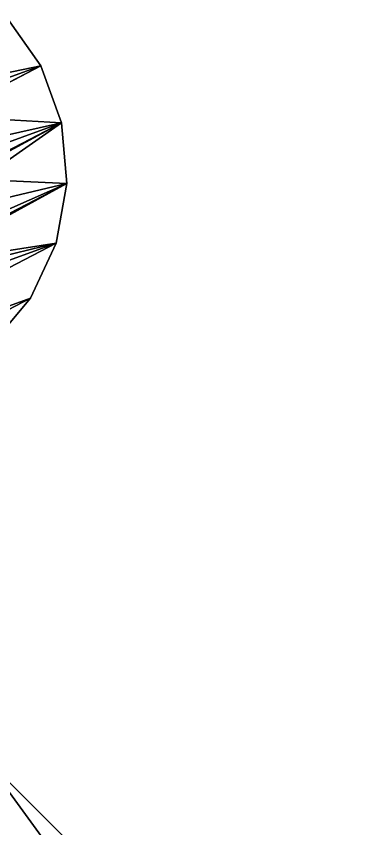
# Model space of a CAD drawing. Header units: metres. Extents: x -32 to 38.3, y -16.7 to 82.8.
# Drawn here: x -9.87 to 1.63, y 11.91 to 38.15 of the extents above; entities that cross this region are included whole.
import ezdxf

# ---------------------------------------------------------------- set-up
doc = ezdxf.new("R2010")
doc.units = ezdxf.units.M

msp = doc.modelspace()

# ---------------------------------------------------------------- linework, layer by layer
at = {"layer": 'STL2DXF'}
for points in [[(-23.059, 31.454, 5), (-10.205, 38.146, 5), (-9.081, 36.542, 5)], [(-10.205, 38.146, 7.251), (-12.786, 35.78, 7.251), (-9.081, 36.542, 7.251)], [(-10.205, 38.146, 7.251), (-9.081, 36.542, 5), (-10.205, 38.146, 5)], [(-9.081, 36.542, 5), (-10.205, 38.146, 7.251), (-9.081, 36.542, 7.251)], [(-23.059, 31.454, 5), (-9.081, 36.542, 5), (-22.39, 29.614, 5)], [(-22.39, 29.614, 5), (-9.081, 36.542, 5), (-8.412, 34.702, 5)], [(-9.081, 36.542, 7.251), (-12.786, 35.78, 7.251), (-12.188, 34.925, 7.251)], [(-9.081, 36.542, 7.251), (-12.188, 34.925, 7.251), (-8.412, 34.702, 7.251)], [(-9.081, 36.542, 7.251), (-8.412, 34.702, 5), (-9.081, 36.542, 5)], [(-8.412, 34.702, 5), (-9.081, 36.542, 7.251), (-8.412, 34.702, 7.251)], [(-8.412, 34.702, 7.251), (-12.188, 34.925, 7.251), (-11.83, 33.944, 7.251)], [(-22.39, 29.614, 5), (-8.412, 34.702, 5), (-21.266, 28.01, 5)], [(-21.266, 28.01, 5), (-8.412, 34.702, 5), (-19.766, 26.751, 5)], [(-19.766, 26.751, 5), (-8.412, 34.702, 5), (-8.241, 32.751, 5)], [(-8.412, 34.702, 7.251), (-11.83, 33.944, 7.251), (-11.739, 32.904, 7.251)], [(-8.412, 34.702, 7.251), (-11.739, 32.904, 7.251), (-8.241, 32.751, 7.251)], [(-8.412, 34.702, 7.251), (-8.241, 32.751, 5), (-8.412, 34.702, 5)], [(-8.241, 32.751, 5), (-8.412, 34.702, 7.251), (-8.241, 32.751, 7.251)], [(-8.241, 32.751, 7.251), (-11.739, 32.904, 7.251), (-11.921, 31.875, 7.251)], [(-19.766, 26.751, 5), (-8.241, 32.751, 5), (-8.581, 30.822, 5)], [(-8.241, 32.751, 7.251), (-12.362, 30.929, 7.251), (-13.033, 30.129, 7.251)], [(-8.241, 32.751, 7.251), (-13.033, 30.129, 7.251), (-8.581, 30.822, 7.251)], [(-8.241, 32.751, 7.251), (-11.921, 31.875, 7.251), (-12.362, 30.929, 7.251)], [(-8.241, 32.751, 7.251), (-8.581, 30.822, 5), (-8.241, 32.751, 5)], [(-8.581, 30.822, 5), (-8.241, 32.751, 7.251), (-8.581, 30.822, 7.251)], [(-19.766, 26.751, 5), (-8.581, 30.822, 5), (-17.991, 25.924, 5)], [(-13.889, 29.53, 7.251), (-17.991, 25.924, 7.251), (-8.581, 30.822, 7.251)], [(-8.581, 30.822, 7.251), (-17.991, 25.924, 7.251), (-9.409, 29.047, 7.251)], [(-17.991, 25.924, 5), (-8.581, 30.822, 5), (-9.409, 29.047, 5)], [(-8.581, 30.822, 7.251), (-13.033, 30.129, 7.251), (-13.889, 29.53, 7.251)], [(-8.581, 30.822, 5), (-9.409, 29.047, 7.251), (-9.409, 29.047, 5)], [(-9.409, 29.047, 7.251), (-8.581, 30.822, 5), (-8.581, 30.822, 7.251)], [(-9.409, 29.047, 7.251), (-17.991, 25.924, 7.251), (-16.063, 25.583, 7.251)], [(-17.991, 25.924, 5), (-9.409, 29.047, 5), (-16.063, 25.583, 5)], [(-9.409, 29.047, 7.251), (-16.063, 25.583, 7.251), (-10.667, 27.547, 7.251)], [(-16.063, 25.583, 5), (-9.409, 29.047, 5), (-10.667, 27.547, 5)], [(-9.409, 29.047, 5), (-10.667, 27.547, 7.251), (-10.667, 27.547, 5)], [(-10.667, 27.547, 7.251), (-9.409, 29.047, 5), (-9.409, 29.047, 7.251)], [(-10.965, 14.272, 1), (0.39, -1.325, 1), (-13.965, 13.03, 1)], [(-10.965, 14.272, 4), (0.39, -1.325, 4), (-13.965, 13.03, 4)], [(1.633, 1.675, 1), (0.39, -1.325, 1), (-10.965, 14.272, 1)], [(1.633, 1.675, 1), (-10.965, 14.272, 4), (1.633, 1.675, 4)], [(-10.965, 14.272, 4), (1.633, 1.675, 1), (-10.965, 14.272, 1)], [(1.633, 1.675, 4), (0.39, -1.325, 4), (-10.965, 14.272, 4)], [(-13.965, 13.03, 1), (0.39, -1.325, 4), (-13.965, 13.03, 4)], [(0.39, -1.325, 4), (-13.965, 13.03, 1), (0.39, -1.325, 1)]]:
    msp.add_3dface(points, dxfattribs=at)

doc.saveas('drawing.dxf')
